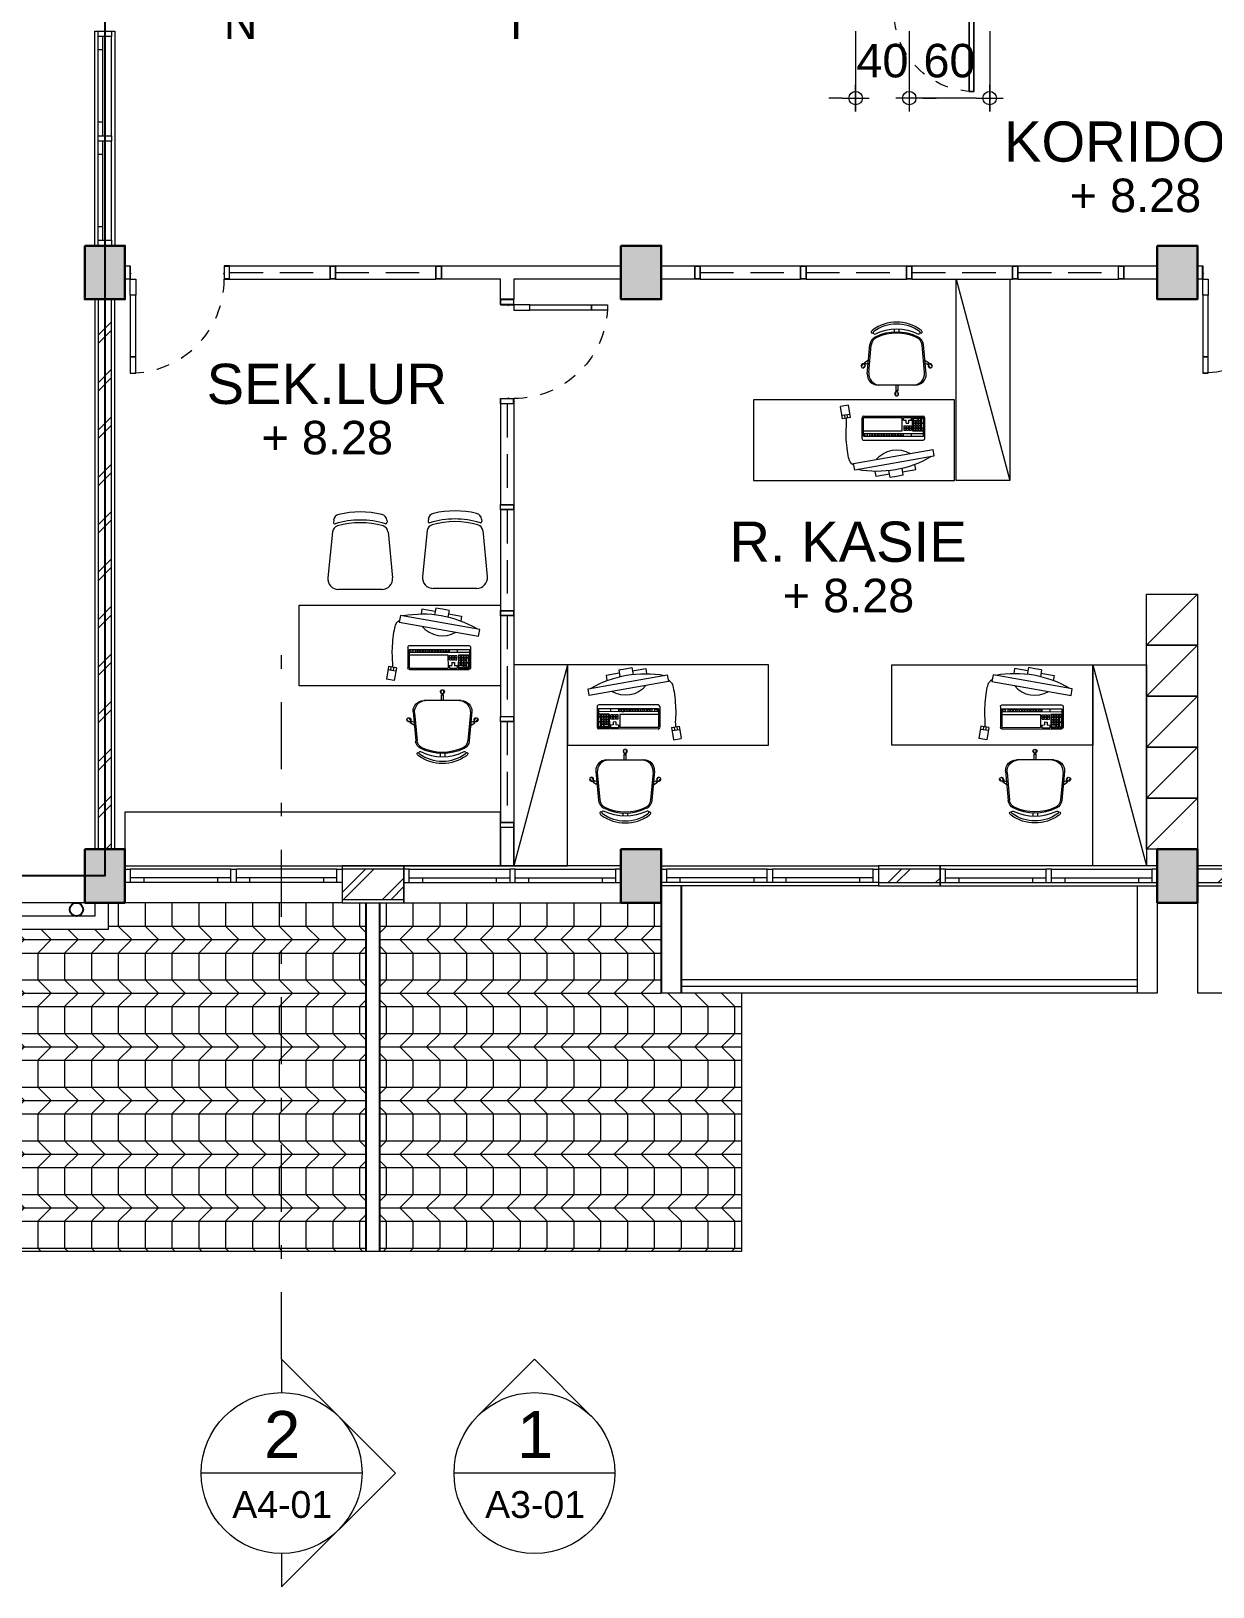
# Model space of a CAD drawing. Header units: millimetres. Extents: x -11 to 1625, y -267 to 180.
# Drawn here: x 1385.21 to 1394.03, y 124.6 to 136.21 of the extents above; entities that cross this region are included whole.
import ezdxf
from ezdxf.enums import TextEntityAlignment as Align

# ---------------------------------------------------------------- set-up
doc = ezdxf.new("R2010")
doc.units = ezdxf.units.MM
doc.linetypes.add('DASHDOT', pattern=[1, 0.5, -0.25, 0, -0.25])
doc.linetypes.add('HIDDEN', pattern=[0.375, 0.25, -0.125])
for name, color, linetype, lineweight in [('ars', 11, 'Continuous', 5), ('dinding', 5, 'Continuous', 15), ('FURNITURE', 163, 'Continuous', 5), ('KOLOM', 1, 'Continuous', 30), ('kus', 63, 'Continuous', 15), ('lan', 7, 'Continuous', 15), ('not', 7, 'Continuous', 20), ('PARTISI', 190, 'Continuous', 9), ('SANITAIR', 4, 'Continuous', 5), ('sol kol', 8, 'Continuous', 0), ('u', 6, 'Continuous', 20)]:
    doc.layers.add(name, color=color, linetype=linetype, lineweight=lineweight)
doc.styles.add('S', font='SIMPLEX', dxfattribs={"width": 1.1})
doc.styles.get("Standard").update_dxf_attribs({"font": 'ARIALUNI.TTF'})
doc.dimstyles.new('SK100', dxfattribs={"dimtxt": 0.25, "dimasz": 0.1, "dimexe": 0.1, "dimexo": 0, "dimgap": 0.15, "dimtad": 1, "dimdec": 0, "dimlfac": 100, "dimzin": 12, "dimdsep": 46, "dimtxsty": 'Standard', "dimblk": 'BULAT', "dimcen": 0.1, "dimclrd": 256, "dimclre": 256, "dimclrt": 256, "dimadec": 0, "dimazin": 3, "dimtfac": 1, "dimtdec": 0, "dimtofl": 0, "dimtmove": 0, "dimatfit": 3, "dimldrblk": 'BULAT', "dimfxl": 0, "dimtolj": 1, "dimtzin": 0, "dimlwd": -1, "dimlwe": -1, "dimarcsym": 0})

# ---------------------------------------------------------------- blocks, each defined once
blk = doc.blocks.new('BULAT')
for p, q in [((-1, 0), (1, 0)), ((0, -1), (0, 1))]:
    blk.add_line(p, q)
blk.add_circle((0, 0), 0.5)
blk = doc.blocks.new('*D1447')
at = {"layer": 'Defpoints', "color": 0, "ltscale": 0.15}
for p in [(1391.762, 136.207), (1392.362, 136.207), (1391.762, 135.707)]:
    blk.add_point(p, dxfattribs=at)
at = {"layer": 'u', "ltscale": 0.15}
for p, q in [((1391.762, 136.207), (1391.762, 135.607)), ((1392.362, 136.207), (1392.362, 135.607)), ((1392.262, 135.707), (1391.862, 135.707))]:
    blk.add_line(p, q, dxfattribs=at)
at = {"layer": 'u', "ltscale": 0.15, "xscale": 0.1, "yscale": 0.1, "zscale": 0.1, "rotation": 180}
blk.add_blockref('BULAT', (1391.762, 135.707), dxfattribs=at)
at = {"layer": 'u', "ltscale": 0.15, "xscale": 0.1, "yscale": 0.1, "zscale": 0.1}
blk.add_blockref('BULAT', (1392.362, 135.707), dxfattribs=at)
at = {"layer": 'u', "ltscale": 0.15, "insert": (1392.062, 135.985), "char_height": 0.25, "attachment_point": 5}
blk.add_mtext('\\A1;60', dxfattribs=at)
blk = doc.blocks.new('*D1448')
at = {"layer": 'Defpoints', "color": 0, "ltscale": 0.15}
for p in [(1391.362, 136.207), (1391.762, 136.207), (1391.362, 135.707)]:
    blk.add_point(p, dxfattribs=at)
at = {"layer": 'u', "ltscale": 0.15}
for p, q in [((1391.362, 136.207), (1391.362, 135.607)), ((1391.762, 136.207), (1391.762, 135.607)), ((1391.262, 135.707), (1391.162, 135.707)), ((1391.862, 135.707), (1391.962, 135.707))]:
    blk.add_line(p, q, dxfattribs=at)
at = {"layer": 'u', "ltscale": 0.15, "xscale": 0.1, "yscale": 0.1, "zscale": 0.1}
blk.add_blockref('BULAT', (1391.362, 135.707), dxfattribs=at)
at = {"layer": 'u', "ltscale": 0.15, "xscale": 0.1, "yscale": 0.1, "zscale": 0.1, "rotation": 180}
blk.add_blockref('BULAT', (1391.762, 135.707), dxfattribs=at)
at = {"layer": 'u', "ltscale": 0.15, "insert": (1391.562, 135.985), "char_height": 0.25, "attachment_point": 5}
blk.add_mtext('\\A1;40', dxfattribs=at)
blk = doc.blocks.new('Npkn')
for p, q in [((0, 0.849), (0.849, 0)), ((0, 0.849), (0, 0.6)), ((0.6, 0), (-0.6, 0)), ((0, -0.849), (0.849, 0)), ((0, -0.6), (0, -0.849))]:
    blk.add_line(p, q)
blk.add_circle((0, 0), 0.6)
at = {"color": 5, "style": 'S', "width": 0.75, "flags": 4}
blk.add_attdef('NO', text='', height=0.3, dxfattribs=at).set_placement((0.005, 0.113), align=Align.CENTER)
at = {"style": 'S', "width": 0.75, "flags": 4}
blk.add_attdef('NOLBR', text='', height=0.2, dxfattribs=at).set_placement((0.005, -0.334), align=Align.CENTER)
blk = doc.blocks.new('Ntm')
for p, q in [((-0.424, 0.424), (0, 0.849)), ((0.424, 0.424), (0, 0.849)), ((0.6, 0), (-0.6, 0))]:
    blk.add_line(p, q)
blk.add_circle((0, 0), 0.6)
at = {"color": 5, "style": 'S', "width": 0.75, "flags": 4}
blk.add_attdef('NO', text='', height=0.3, dxfattribs=at).set_placement((0.005, 0.113), align=Align.CENTER)
at = {"style": 'S', "width": 0.75, "flags": 4}
blk.add_attdef('NOLBR', text='', height=0.2, dxfattribs=at).set_placement((0.005, -0.334), align=Align.CENTER)
blk = doc.blocks.new('A$C6419672E')
for p, q in [((0.15, 0.172), (0.15, 0.134)), ((0.25, 0.172), (0.15, 0.172)), ((0.25, 0.198), (0.25, 0.146)), ((0.3, 0.198), (0.25, 0.198)), ((0.35, 0.198), (0.3, 0.198)), ((0.35, 0.198), (0.35, 0.146)), ((0.35, 0.172), (0.45, 0.172)), ((0.45, 0.172), (0.45, 0.134)), ((0, 0.098), (0, 0.048)), ((0.6, 0.098), (0, 0.098)), ((0, 0.048), (0.6, 0.048)), ((0.6, 0.048), (0.6, 0.098))]:
    blk.add_line(p, q)
for centre, radius, start, end in [((0.3, -0.661), 0.809, 69.7507, 110.2493), ((0.3, 0.198), 0.198, 229.357, 310.643)]:
    blk.add_arc(centre, radius, start, end)
blk = doc.blocks.new('komp')
for p, q in [((-0.329, 0.529), (-0.387, 0.517)), ((-0.369, 0.424), (-0.387, 0.517)), ((-0.31, 0.436), (-0.329, 0.529)), ((-0.212, 0.451), (0.231, 0.467)), ((-0.315, 0.46), (-0.374, 0.449)), ((-0.31, 0.436), (-0.369, 0.424)), ((-0.35, 0.428), (-0.354, 0.452)), ((-0.339, 0.411), (-0.34, 0.43)), ((-0.338, 0.394), (-0.339, 0.411)), ((-0.339, 0.353), (-0.338, 0.366)), ((-0.339, 0.34), (-0.339, 0.353)), ((-0.338, 0.379), (-0.338, 0.394)), ((-0.338, 0.366), (-0.338, 0.379)), ((-0.33, 0.432), (-0.335, 0.456)), ((-0.219, 0.284), (-0.224, 0.438)), ((-0.214, 0.441), (0.075, 0.451)), ((-0.209, 0.302), (-0.214, 0.441)), ((-0.211, 0.342), (0.078, 0.352)), ((0.078, 0.352), (0.075, 0.451)), ((0.085, 0.452), (0.144, 0.454)), ((0.085, 0.432), (0.085, 0.452)), ((0.085, 0.432), (0.105, 0.432)), ((0.089, 0.389), (0.104, 0.39)), ((0.089, 0.389), (0.09, 0.375)), ((0.09, 0.375), (0.105, 0.375)), ((0.09, 0.371), (0.105, 0.372)), ((0.09, 0.371), (0.09, 0.356)), ((0.09, 0.356), (0.105, 0.357)), ((0.104, 0.39), (0.105, 0.375)), ((0.106, 0.41), (0.105, 0.432)), ((0.105, 0.372), (0.105, 0.357)), ((0.106, 0.41), (0.126, 0.411)), ((0.109, 0.39), (0.124, 0.391)), ((0.109, 0.39), (0.11, 0.375)), ((0.11, 0.375), (0.124, 0.376)), ((0.11, 0.372), (0.11, 0.357)), ((0.11, 0.372), (0.125, 0.372)), ((0.11, 0.357), (0.125, 0.357)), ((0.124, 0.391), (0.124, 0.376)), ((0.125, 0.433), (0.145, 0.434)), ((0.126, 0.411), (0.125, 0.433)), ((0.125, 0.372), (0.125, 0.357)), ((0.129, 0.391), (0.144, 0.391)), ((0.129, 0.391), (0.129, 0.376)), ((0.129, 0.376), (0.144, 0.376)), ((0.13, 0.372), (0.145, 0.373)), ((0.13, 0.372), (0.13, 0.358)), ((0.13, 0.358), (0.145, 0.358)), ((0.145, 0.434), (0.144, 0.454)), ((0.144, 0.391), (0.144, 0.376)), ((0.145, 0.373), (0.145, 0.358)), ((0.152, 0.454), (0.234, 0.457)), ((0.156, 0.354), (0.152, 0.454)), ((0.156, 0.447), (0.191, 0.448)), ((0.156, 0.447), (0.157, 0.432)), ((0.156, 0.354), (0.237, 0.357)), ((0.157, 0.432), (0.191, 0.433)), ((0.157, 0.429), (0.157, 0.414)), ((0.157, 0.429), (0.172, 0.429)), ((0.157, 0.414), (0.172, 0.414)), ((0.157, 0.41), (0.172, 0.411)), ((0.157, 0.41), (0.158, 0.395)), ((0.158, 0.395), (0.173, 0.396)), ((0.158, 0.392), (0.173, 0.392)), ((0.158, 0.392), (0.159, 0.377)), ((0.159, 0.377), (0.173, 0.377)), ((0.159, 0.373), (0.174, 0.374)), ((0.159, 0.373), (0.159, 0.359)), ((0.159, 0.359), (0.174, 0.359)), ((0.172, 0.429), (0.172, 0.414)), ((0.172, 0.411), (0.173, 0.396)), ((0.173, 0.392), (0.173, 0.377)), ((0.174, 0.374), (0.174, 0.359)), ((0.177, 0.429), (0.192, 0.43)), ((0.177, 0.429), (0.177, 0.414)), ((0.177, 0.414), (0.192, 0.415)), ((0.177, 0.411), (0.192, 0.411)), ((0.177, 0.411), (0.178, 0.396)), ((0.178, 0.396), (0.193, 0.397)), ((0.178, 0.393), (0.178, 0.378)), ((0.178, 0.393), (0.193, 0.393)), ((0.178, 0.378), (0.193, 0.378)), ((0.179, 0.374), (0.193, 0.375)), ((0.179, 0.374), (0.179, 0.359)), ((0.179, 0.359), (0.194, 0.36)), ((0.191, 0.448), (0.191, 0.433)), ((0.192, 0.43), (0.192, 0.415)), ((0.192, 0.411), (0.193, 0.397)), ((0.193, 0.393), (0.193, 0.378)), ((0.193, 0.375), (0.194, 0.36)), ((0.196, 0.448), (0.211, 0.449)), ((0.196, 0.448), (0.196, 0.433)), ((0.196, 0.433), (0.211, 0.434)), ((0.197, 0.43), (0.211, 0.431)), ((0.197, 0.43), (0.197, 0.415)), ((0.197, 0.415), (0.212, 0.416)), ((0.197, 0.412), (0.212, 0.412)), ((0.197, 0.412), (0.198, 0.397)), ((0.198, 0.397), (0.213, 0.397)), ((0.198, 0.393), (0.213, 0.394)), ((0.198, 0.393), (0.198, 0.378)), ((0.198, 0.378), (0.213, 0.379)), ((0.198, 0.375), (0.213, 0.375)), ((0.198, 0.375), (0.199, 0.36)), ((0.199, 0.36), (0.214, 0.36)), ((0.211, 0.449), (0.211, 0.434)), ((0.211, 0.431), (0.212, 0.416)), ((0.212, 0.412), (0.213, 0.397)), ((0.213, 0.394), (0.213, 0.379)), ((0.213, 0.375), (0.214, 0.36)), ((0.216, 0.449), (0.231, 0.45)), ((0.216, 0.449), (0.217, 0.416)), ((0.217, 0.416), (0.232, 0.416)), ((0.217, 0.412), (0.232, 0.413)), ((0.217, 0.412), (0.218, 0.379)), ((0.218, 0.379), (0.233, 0.38)), ((0.218, 0.376), (0.233, 0.376)), ((0.218, 0.376), (0.219, 0.361)), ((0.219, 0.361), (0.234, 0.361)), ((0.231, 0.45), (0.232, 0.416)), ((0.232, 0.413), (0.233, 0.38)), ((0.233, 0.376), (0.234, 0.361)), ((0.239, 0.317), (0.234, 0.457)), ((0.249, 0.3), (0.244, 0.455)), ((-0.339, 0.325), (-0.339, 0.34)), ((-0.339, 0.31), (-0.339, 0.325)), ((-0.337, 0.291), (-0.339, 0.31)), ((-0.336, 0.272), (-0.337, 0.291)), ((-0.333, 0.251), (-0.336, 0.272)), ((-0.331, 0.23), (-0.333, 0.251)), ((-0.21, 0.322), (0.238, 0.337)), ((-0.209, 0.302), (0.239, 0.317)), ((-0.206, 0.272), (0.237, 0.287)), ((-0.203, 0.32), (-0.181, 0.321)), ((-0.203, 0.32), (-0.202, 0.305)), ((-0.202, 0.305), (-0.181, 0.306)), ((-0.181, 0.321), (-0.181, 0.306)), ((-0.163, 0.321), (-0.148, 0.322)), ((-0.163, 0.321), (-0.163, 0.306)), ((-0.163, 0.306), (-0.148, 0.307)), ((-0.148, 0.322), (-0.148, 0.307)), ((-0.143, 0.322), (-0.128, 0.323)), ((-0.143, 0.322), (-0.143, 0.307)), ((-0.143, 0.307), (-0.128, 0.308)), ((-0.128, 0.323), (-0.128, 0.308)), ((-0.123, 0.323), (-0.108, 0.323)), ((-0.123, 0.323), (-0.123, 0.308)), ((-0.123, 0.308), (-0.108, 0.308)), ((-0.108, 0.323), (-0.108, 0.308)), ((-0.103, 0.323), (-0.088, 0.324)), ((-0.103, 0.323), (-0.103, 0.309)), ((-0.103, 0.309), (-0.088, 0.309)), ((-0.088, 0.324), (-0.088, 0.309)), ((-0.076, 0.324), (-0.061, 0.325)), ((-0.076, 0.324), (-0.075, 0.309)), ((-0.075, 0.309), (-0.06, 0.31)), ((-0.061, 0.325), (-0.06, 0.31)), ((-0.056, 0.325), (-0.041, 0.326)), ((-0.056, 0.325), (-0.056, 0.31)), ((-0.056, 0.31), (-0.041, 0.311)), ((-0.041, 0.326), (-0.041, 0.311)), ((-0.036, 0.326), (-0.021, 0.326)), ((-0.036, 0.326), (-0.036, 0.311)), ((-0.036, 0.311), (-0.021, 0.311)), ((-0.021, 0.326), (-0.021, 0.311)), ((-0.016, 0.327), (-0.001, 0.327)), ((-0.016, 0.327), (-0.016, 0.312)), ((-0.016, 0.312), (-0.001, 0.312)), ((-0.001, 0.327), (-0.001, 0.312)), ((0.009, 0.327), (0.024, 0.328)), ((0.009, 0.327), (0.01, 0.312)), ((0.01, 0.312), (0.025, 0.313)), ((0.024, 0.328), (0.025, 0.313)), ((0.029, 0.328), (0.044, 0.329)), ((0.029, 0.328), (0.03, 0.313)), ((0.03, 0.313), (0.045, 0.314)), ((0.044, 0.329), (0.045, 0.314)), ((0.048, 0.329), (0.049, 0.314)), ((0.063, 0.329), (0.048, 0.329)), ((0.064, 0.314), (0.049, 0.314)), ((0.063, 0.329), (0.064, 0.314)), ((0.083, 0.33), (0.068, 0.329)), ((0.068, 0.329), (0.069, 0.315)), ((0.084, 0.315), (0.069, 0.315)), ((0.083, 0.33), (0.084, 0.315)), ((0.089, 0.312), (0.089, 0.332)), ((0.149, 0.314), (0.148, 0.334)), ((-0.328, 0.209), (-0.331, 0.23)), ((-0.324, 0.188), (-0.328, 0.209)), ((-0.321, 0.17), (-0.324, 0.188)), ((-0.317, 0.153), (-0.321, 0.17)), ((-0.314, 0.139), (-0.317, 0.153)), ((-0.31, 0.127), (-0.314, 0.139)), ((-0.307, 0.117), (-0.31, 0.127)), ((-0.303, 0.109), (-0.307, 0.117)), ((-0.299, 0.103), (-0.303, 0.109)), ((-0.294, 0.098), (-0.299, 0.103)), ((-0.29, 0.093), (-0.294, 0.098)), ((-0.285, 0.089), (-0.29, 0.093)), ((-0.279, 0.085), (-0.285, 0.089)), ((-0.273, 0.081), (-0.279, 0.085))]:
    blk.add_line(p, q)
for centre, start, end in [((0.231, 0.454), 1.9902, 91.9902), ((-0.212, 0.439), 91.9902, 181.9902), ((-0.206, 0.284), 181.9902, 271.9902), ((0.237, 0.3), 271.9902, 1.9902)]:
    blk.add_arc(centre, 0.0124, start, end)
at = {"xscale": -1, "rotation": 191.9537211991965}
blk.add_blockref('A$C6419672E', (-0.286, 0.142), dxfattribs=at)
blk = doc.blocks.new('CUB.SET1')
at = {"linetype": 'ByBlock'}
for p, q in [((1.051, 1.146), (1.051, 1.169)), ((1.086, 1.146), (1.086, 1.169)), ((0.849, 0.833), (0.869, 1.052)), ((0.86, 0.843), (0.879, 1.048)), ((1.277, 0.843), (1.258, 1.048)), ((1.288, 0.833), (1.268, 1.052)), ((0.855, 0.934), (0.827, 0.916)), ((1.282, 0.934), (1.31, 0.916)), ((0.818, 0.909), (0.803, 0.891)), ((0.833, 0.897), (0.818, 0.879)), ((0.828, 0.915), (0.827, 0.916)), ((0.838, 0.906), (0.837, 0.907)), ((0.854, 0.912), (0.838, 0.906)), ((1.283, 0.912), (1.298, 0.906)), ((1.298, 0.906), (1.3, 0.907)), ((1.304, 0.897), (1.319, 0.879)), ((1.308, 0.915), (1.31, 0.916)), ((1.318, 0.909), (1.333, 0.891)), ((1.208, 0.75), (0.929, 0.75)), ((1.059, 0.696), (1.059, 0.673)), ((1.061, 0.75), (1.061, 0.707)), ((1.063, 0.707), (1.061, 0.707)), ((1.076, 0.707), (1.074, 0.707)), ((1.076, 0.75), (1.076, 0.707)), ((1.078, 0.696), (1.078, 0.673))]:
    blk.add_line(p, q, dxfattribs=at)
blk.add_lwpolyline([(0.905, 1.131, -0.237888), (1.231, 1.131, 0.605717), (1.242, 1.145, 0.122717), (1.238, 1.15, 0.323529), (0.898, 1.15, 0.122717), (0.894, 1.145, 0.605717)], format="xyb", close=True, dxfattribs=at)
blk.add_lwpolyline([(0, 0.04), (1.5, 0.04), (1.5, 0.64), (0, 0.64), (0, 0.04)])
for centre in [(0.83, 0.908), (1.307, 0.908), (1.068, 0.703)]:
    blk.add_circle(centre, 0.005, dxfattribs=at)
for centre, radius, start, end in [((0.906, 1.14), 0.0275, 126.5429, 154.8545), ((1.068, 0.915), 0.305, 54.1238, 125.8762), ((1.231, 1.14), 0.0275, 25.1455, 53.4571), ((0.938, 1.046), 0.07, 116.3953, 174.8788), ((0.886, 1.146), 0.00782, 134.6745, 330.1891), ((0.948, 1.042), 0.07, 114.2639, 174.7001), ((1.068, 0.784), 0.362, 63.6047, 116.3953), ((1.068, 0.775), 0.362, 65.7361, 114.2639), ((1.188, 1.042), 0.07, 5.2999, 65.7361), ((1.198, 1.046), 0.07, 5.1212, 63.6047), ((1.231, 1.14), 0.0125, 25.1455, 53.1301), ((1.25, 1.146), 0.00782, 209.8109, 45.3255), ((0.818, 0.894), 0.015, 61.6334, 37.4537), ((0.83, 0.907), 0.0075, 1.8103, 98.1897), ((0.929, 0.83), 0.08, 177.4308, 270), ((0.948, 0.838), 0.0887, 176.7478, 264.4075), ((1.188, 0.838), 0.0887, 275.5925, 3.2522), ((1.208, 0.83), 0.08, 270, 2.5692), ((1.307, 0.907), 0.0075, 81.8103, 178.1897), ((1.319, 0.894), 0.015, 142.5463, 118.3666), ((1.068, 0.685), 0.015, 101.6334, 77.4537), ((1.068, 0.702), 0.0075, 41.8103, 138.1897)]:
    blk.add_arc(centre, radius, start, end, dxfattribs=at)
at = {"rotation": 358.0085811299913}
blk.add_blockref('komp', (1.019, 0.061), dxfattribs=at)
blk = doc.blocks.new('KR 02')
for p, q in [((-0.431, 0.207), (-0.088, 0.241)), ((-0.516, 0.198), (-0.501, 0.2)), ((0, 0.162), (0, -0.162)), ((-0.516, -0.198), (-0.501, -0.2)), ((-0.431, -0.207), (-0.088, -0.241))]:
    blk.add_line(p, q)
for centre, radius, start, end in [((-0.08, 0.162), 0.08, 0, 95.7106), ((0.127, 0), 0.705, 166.8763, 193.1237), ((-0.511, 0.149), 0.05, 95.7106, 166.8763), ((0.127, 0), 0.645, 163.134, 196.866), ((-0.5, 0.19), 0.01, 343.134, 95.7106), ((0.127, 0), 0.625, 164.1329, 195.8671), ((-0.426, 0.157), 0.05, 95.7106, 164.1329), ((-0.511, -0.149), 0.05, 193.1237, 264.2894), ((-0.5, -0.19), 0.01, 264.2894, 16.866), ((-0.426, -0.157), 0.05, 195.8671, 264.2894), ((-0.08, -0.162), 0.08, 264.2894, 0)]:
    blk.add_arc(centre, radius, start, end)
blk = doc.blocks.new('K1')
at = {"layer": 'KOLOM'}
blk.add_lwpolyline([(0.2, 0.15), (-0.2, 0.15), (-0.2, -0.15), (0.2, -0.15), (0.2, 0.15)], dxfattribs=at)
blk = doc.blocks.new('P 70')
at = {"linetype": 'HIDDEN', "ltscale": 0.3}
blk.add_lwpolyline([(-0.74, 0.1, -0.414214), (-0.04, 0.8, -1.303225)], format="xyb", dxfattribs=at)
for points in [[(-0.04, 0.8), (-0.08, 0.8), (-0.08, 0.68), (-0.04, 0.68)], [(-0.04, 0.68), (-0.08, 0.68), (-0.08, 0.22), (-0.04, 0.22)], [(-0.04, 0.1), (-0.08, 0.1), (-0.08, 0.22), (-0.04, 0.22)], [(-0.735, 0.06), (-0.74, 0.06), (-0.74, 0.061), (-0.74, 0.1), (-0.78, 0.1), (-0.78, 0), (-0.74, 0), (-0.74, 0.056), (-0.735, 0.058)], [(-0.742, 0.002), (-0.778, 0.002), (-0.778, 0.098), (-0.742, 0.098)], [(-0.045, 0.06), (-0.04, 0.06), (-0.04, 0.061), (-0.04, 0.1), (0, 0.1), (0, 0), (-0.04, 0), (-0.04, 0.056), (-0.045, 0.058)], [(-0.038, 0.002), (-0.002, 0.002), (-0.002, 0.098), (-0.038, 0.098)]]:
    blk.add_lwpolyline(points, close=True)
blk = doc.blocks.new('NOTASI RUANG')
at = {"layer": 'not'}
for height, p in [(0.2598, (-0.0112, 0.2998)), (0.1752, (-0.0087, -0.0173))]:
    blk.add_attdef('RUANG', text='', height=height, dxfattribs=at).set_placement(p, align=Align.MIDDLE_CENTER)
blk = doc.blocks.new('P 60')
at = {"linetype": 'HIDDEN', "ltscale": 0.3}
blk.add_lwpolyline([(-0.64, 0.1, -0.414214), (-0.04, 0.7, -1.303225)], format="xyb", dxfattribs=at)
for points in [[(-0.04, 0.7), (-0.04, 0.1), (-0.08, 0.1), (-0.08, 0.7)], [(-0.042, 0.698), (-0.042, 0.102), (-0.078, 0.102), (-0.078, 0.698)], [(-0.635, 0.06), (-0.64, 0.06), (-0.64, 0.061), (-0.64, 0.1), (-0.68, 0.1), (-0.68, 0), (-0.64, 0), (-0.64, 0.056), (-0.635, 0.058)], [(-0.642, 0.002), (-0.678, 0.002), (-0.678, 0.098), (-0.642, 0.098)], [(-0.045, 0.06), (-0.04, 0.06), (-0.04, 0.061), (-0.04, 0.1), (0, 0.1), (0, 0), (-0.04, 0), (-0.04, 0.056), (-0.045, 0.058)], [(-0.038, 0.002), (-0.002, 0.002), (-0.002, 0.098), (-0.038, 0.098)]]:
    blk.add_lwpolyline(points, close=True)

msp = doc.modelspace()

# ---------------------------------------------------------------- hatches: boundary and pattern name
at = {"layer": 'ars'}
h = msp.add_hatch(dxfattribs=at)
h.set_pattern_fill('TEMBOK', color=256, scale=0.25)
h.set_pattern_definition([(45, (1387.26178, 129.83182), (-0.176777, 0.176777), []), (45, (1387.32428, 129.83182), (-0.176777, 0.176777), [])])
h.paths.add_polyline_path([(1385.8117801, 130.1068196), (1385.8117801, 134.2068196), (1385.7117801, 134.2068196), (1385.7117801, 130.1068196)])
h = msp.add_hatch(dxfattribs=at)
h.set_pattern_fill('TEMBOK', color=256, scale=0.25)
h.set_pattern_definition([(45, (1383.25178, 128.33182), (-0.176777, 0.176777), []), (45, (1383.31428, 128.33182), (-0.176777, 0.176777), [])])
h.paths.add_polyline_path([(1387.9917801, 129.9568196), (1387.5317801, 129.9568196), (1387.5317801, 129.7318196), (1387.9917801, 129.7318196)])
h = msp.add_hatch(dxfattribs=at)
h.set_pattern_fill('TEMBOK', color=256, scale=0.25)
h.set_pattern_definition([(45, (1387.25178, 128.33182), (-0.176777, 0.176777), []), (45, (1387.31428, 128.33182), (-0.176777, 0.176777), [])])
h.paths.add_polyline_path([(1391.9917801, 129.9568196), (1391.5317801, 129.9568196), (1391.5317801, 129.8568196), (1391.9917801, 129.8568196)])
h = msp.add_hatch(dxfattribs=at)
h.set_pattern_fill('TEMBOK', color=256, scale=0.25)
h.set_pattern_definition([(45, (1389.71178, 128.33182), (-0.176777, 0.176777), []), (45, (1389.77428, 128.33182), (-0.176777, 0.176777), [])])
h.paths.add_polyline_path([(1394.4517801, 129.9568196), (1393.9117801, 129.9568196), (1393.9117801, 129.8568196), (1394.4517801, 129.8568196)])
h = msp.add_hatch(dxfattribs=at)
h.set_pattern_fill('PLENTONG', color=256, scale=0.1, angle=270)
h.set_pattern_definition([(0, (1387.2618, 129.9318), (1e-16, 0.4), []), (0, (1387.2618, 129.8318), (1e-16, 0.4), []), (0, (1387.2618, 129.7318), (1e-16, 0.4), []), (315, (1387.26178, 129.93182), (0.2, -5e-17), [0.141421, -0.424264]), (45, (1387.26178, 129.73182), (-0.2, 5e-17), [0.141421, -0.424264]), (270, (1387.26178, 129.73182), (0.2, -4e-17), [0.2, -0.2])])
h.paths.add_polyline_path([(1387.7117801, 129.7068196), (1385.7867801, 129.7068196), (1385.7867801, 129.5068196), (1385.0117801, 129.5068196), (1385.0117801, 127.1068196), (1387.7117801, 127.1068196)])
h = msp.add_hatch(dxfattribs=at)
h.set_pattern_fill('PLENTONG', color=256, scale=0.1, angle=90)
h.set_pattern_definition([(180, (1387.2618, 129.7318), (-5e-17, -0.4), []), (180, (1387.2618, 129.8318), (-5e-17, -0.4), []), (180, (1387.2618, 129.9318), (-5e-17, -0.4), []), (135, (1387.26178, 129.73182), (-0.2, 2e-17), [0.141421, -0.424264]), (225, (1387.26178, 129.93182), (0.2, -2e-17), [0.141421, -0.424264]), (90, (1387.26178, 129.93182), (-0.2, 1e-17), [0.2, -0.2])])
h.paths.add_polyline_path([(1389.9117801, 129.7068196), (1387.8117801, 129.7068196), (1387.8117801, 127.1068196), (1390.5117801, 127.1068196), (1390.5117801, 129.0318196), (1389.9117801, 129.0318196)])
at = {"layer": 'sol kol'}
for points in [[(1385.6117801, 134.6068196), (1385.6117801, 134.2068196), (1385.9117801, 134.2068196), (1385.9117801, 134.6068196)], [(1389.6117801, 134.6068196), (1389.6117801, 134.2068196), (1389.9117801, 134.2068196), (1389.9117801, 134.6068196)], [(1393.6117801, 134.6068196), (1393.6117801, 134.2068196), (1393.9117801, 134.2068196), (1393.9117801, 134.6068196)], [(1385.6117801, 130.1068196), (1385.6117801, 129.7068196), (1385.9117801, 129.7068196), (1385.9117801, 130.1068196)], [(1389.6117801, 130.1068196), (1389.6117801, 129.7068196), (1389.9117801, 129.7068196), (1389.9117801, 130.1068196)], [(1393.6117801, 130.1068196), (1393.6117801, 129.7068196), (1393.9117801, 129.7068196), (1393.9117801, 130.1068196)]]:
    msp.add_hatch(color=256, dxfattribs=at).paths.add_polyline_path(points)

# ---------------------------------------------------------------- linework, layer by layer
for p, q in [((1390.0617801, 129.8318196), (1390.0617801, 129.0318196)), ((1387.7117801, 127.1068196), (1387.7117801, 129.7068196)), ((1387.8117801, 127.1068196), (1387.8117801, 129.7068196)), ((1389.9117801, 129.7068196), (1389.9117801, 129.0318196))]:
    msp.add_line(p, q)
msp.add_lwpolyline([(1376.7617801, 140.9068196), (1385.7617801, 140.9068196), (1385.7617801, 129.9068196), (1376.7617801, 129.9068196)], close=True)
msp.add_circle((1385.5501203, 129.6568196), 0.05)
at = {"layer": 'ars'}
for points in [[(1385.8117801, 130.1068196), (1385.8117801, 134.2068196), (1385.7117801, 134.2068196), (1385.7117801, 130.1068196)], [(1387.9917801, 129.9568196), (1387.5317801, 129.9568196), (1387.5317801, 129.7318196), (1387.9917801, 129.7318196)], [(1391.9917801, 129.9568196), (1391.5317801, 129.9568196), (1391.5317801, 129.8568196), (1391.9917801, 129.8568196)], [(1394.4517801, 129.9568196), (1393.9117801, 129.9568196), (1393.9117801, 129.8568196), (1394.4517801, 129.8568196)]]:
    msp.add_lwpolyline(points, close=True, dxfattribs=at)
for points in [[(1393.4617801, 129.1318196), (1390.0617801, 129.1318196)], [(1393.4617801, 129.0818196), (1390.0617801, 129.0818196)]]:
    msp.add_lwpolyline(points, dxfattribs=at)
at = {"layer": 'dinding'}
for p, q in [((1385.6867801, 129.6068196), (1376.4617801, 129.6068196)), ((1385.6867801, 129.7068196), (1385.6867801, 129.6068196)), ((1385.7867801, 129.7068196), (1385.7867801, 129.5068196)), ((1385.7867801, 129.5068196), (1376.3617801, 129.5068196))]:
    msp.add_line(p, q, dxfattribs=at)
for points in [[(1385.8367801, 130.1068196), (1385.8367801, 134.2068196), (1385.6867801, 134.2068196), (1385.6867801, 130.1068196)], [(1387.9917801, 129.9818196), (1387.5317801, 129.9818196), (1387.5317801, 129.7068196), (1387.9917801, 129.7068196)], [(1391.9917801, 129.9818196), (1391.5317801, 129.9818196), (1391.5317801, 129.8318196), (1391.9917801, 129.8318196)], [(1394.4517801, 129.9818196), (1393.9117801, 129.9818196), (1393.9117801, 129.8318196), (1394.4517801, 129.8318196)]]:
    msp.add_lwpolyline(points, close=True, dxfattribs=at)
at = {"layer": 'FURNITURE'}
for points in [[(1392.1117801, 134.3568196), (1392.5117801, 134.3568196), (1392.5117801, 132.8568196), (1392.1117801, 132.8568196), (1392.1117801, 134.3568196), (1392.5117801, 132.8568196)], [(1393.9117801, 131.6268196), (1393.5317801, 131.6268196), (1393.5317801, 132.0068196), (1393.9117801, 132.0068196), (1393.9117801, 131.6268196), (1393.5317801, 131.6268196), (1393.9117801, 132.0068196)], [(1393.9117801, 131.2468196), (1393.5317801, 131.2468196), (1393.5317801, 131.6268196), (1393.9117801, 131.6268196), (1393.9117801, 131.2468196), (1393.5317801, 131.2468196), (1393.9117801, 131.6268196)], [(1389.2117801, 131.4818196), (1388.8117801, 131.4818196), (1388.8117801, 129.9818196), (1389.2117801, 129.9818196), (1389.2117801, 131.4818196), (1388.8117801, 129.9818196)], [(1393.1317801, 131.4818196), (1393.5317801, 131.4818196), (1393.5317801, 129.9818196), (1393.1317801, 129.9818196), (1393.1317801, 131.4818196), (1393.5317801, 129.9818196)], [(1393.9117801, 130.8668196), (1393.5317801, 130.8668196), (1393.5317801, 131.2468196), (1393.9117801, 131.2468196), (1393.9117801, 130.8668196), (1393.5317801, 130.8668196), (1393.9117801, 131.2468196)], [(1393.9117801, 130.4868196), (1393.5317801, 130.4868196), (1393.5317801, 130.8668196), (1393.9117801, 130.8668196), (1393.9117801, 130.4868196), (1393.5317801, 130.4868196), (1393.9117801, 130.8668196)], [(1393.9117801, 130.1068196), (1393.5317801, 130.1068196), (1393.5317801, 130.4868196), (1393.9117801, 130.4868196), (1393.9117801, 130.1068196), (1393.5317801, 130.1068196), (1393.9117801, 130.4868196)]]:
    msp.add_lwpolyline(points, dxfattribs=at)
msp.add_lwpolyline([(1388.7117801, 129.9818196), (1388.7117801, 130.3818196), (1385.9117801, 130.3818196), (1385.9117801, 129.9818196)], close=True, dxfattribs=at)
at = {"layer": 'kus'}
for p, q in [((1385.7117801, 135.4268196), (1385.7117801, 136.1668196)), ((1385.7467801, 135.4268196), (1385.7467801, 136.1668196)), ((1385.8117801, 135.4268196), (1385.8117801, 136.1668196)), ((1385.7467801, 136.0668196), (1385.7117801, 136.0668196)), ((1385.7467801, 135.5268196), (1385.7117801, 135.5268196)), ((1385.7117801, 134.6468196), (1385.7117801, 135.3868196)), ((1385.7467801, 135.2868196), (1385.7117801, 135.2868196)), ((1385.7467801, 134.6468196), (1385.7467801, 135.3868196)), ((1385.8117801, 134.6468196), (1385.8117801, 135.3868196)), ((1385.7467801, 134.7468196), (1385.7117801, 134.7468196)), ((1386.6917801, 134.4568196), (1387.4417801, 134.4568196)), ((1386.6917801, 134.3568196), (1387.4417801, 134.3568196)), ((1387.4817801, 134.4568196), (1388.2317801, 134.4568196)), ((1387.4817801, 134.3568196), (1388.2317801, 134.3568196)), ((1390.2017801, 134.4568196), (1390.9517801, 134.4568196)), ((1390.2017801, 134.3568196), (1390.9517801, 134.3568196)), ((1390.9917801, 134.4568196), (1391.7417801, 134.4568196)), ((1390.9917801, 134.3568196), (1391.7417801, 134.3568196)), ((1391.7817801, 134.4568196), (1392.5317801, 134.4568196)), ((1391.7817801, 134.3568196), (1392.5317801, 134.3568196)), ((1392.5717801, 134.4568196), (1393.3217801, 134.4568196)), ((1392.5717801, 134.3568196), (1393.3217801, 134.3568196)), ((1388.7117801, 133.4268196), (1388.7117801, 132.6768196)), ((1388.8117801, 133.4268196), (1388.8117801, 132.6768196)), ((1388.7117801, 132.6368196), (1388.7117801, 131.8868196)), ((1388.8117801, 132.6368196), (1388.8117801, 131.8868196)), ((1388.7117801, 131.8468196), (1388.7117801, 131.0968196)), ((1388.8117801, 131.8468196), (1388.8117801, 131.0968196)), ((1388.7117801, 131.0568196), (1388.7117801, 130.3068196)), ((1388.8117801, 131.0568196), (1388.8117801, 130.3068196)), ((1386.7017801, 129.9568196), (1385.9517801, 129.9568196)), ((1387.4917801, 129.9568196), (1386.7417801, 129.9568196)), ((1388.0317801, 129.9568196), (1388.7817801, 129.9568196)), ((1388.8217801, 129.9568196), (1389.5717801, 129.9568196)), ((1390.7017801, 129.9568196), (1389.9517801, 129.9568196)), ((1391.4917801, 129.9568196), (1390.7417801, 129.9568196)), ((1392.0317801, 129.9568196), (1392.7817801, 129.9568196)), ((1392.8217801, 129.9568196), (1393.5717801, 129.9568196)), ((1386.7017801, 129.8918196), (1385.9517801, 129.8918196)), ((1386.7017801, 129.8568196), (1385.9517801, 129.8568196)), ((1386.0517801, 129.8918196), (1386.0517801, 129.8568196)), ((1386.6017801, 129.8918196), (1386.6017801, 129.8568196)), ((1387.4917801, 129.8918196), (1386.7417801, 129.8918196)), ((1387.4917801, 129.8568196), (1386.7417801, 129.8568196)), ((1386.8417801, 129.8918196), (1386.8417801, 129.8568196)), ((1387.3917801, 129.8918196), (1387.3917801, 129.8568196)), ((1388.0317801, 129.8918196), (1388.7817801, 129.8918196)), ((1388.0317801, 129.8568196), (1388.7817801, 129.8568196)), ((1388.1317801, 129.8918196), (1388.1317801, 129.8568196)), ((1388.6817801, 129.8918196), (1388.6817801, 129.8568196)), ((1388.8217801, 129.8918196), (1389.5717801, 129.8918196)), ((1388.8217801, 129.8568196), (1389.5717801, 129.8568196)), ((1388.9217801, 129.8918196), (1388.9217801, 129.8568196)), ((1389.4717801, 129.8918196), (1389.4717801, 129.8568196)), ((1390.7017801, 129.8918196), (1389.9517801, 129.8918196)), ((1390.7017801, 129.8568196), (1389.9517801, 129.8568196)), ((1390.0517801, 129.8918196), (1390.0517801, 129.8568196)), ((1390.6017801, 129.8918196), (1390.6017801, 129.8568196)), ((1391.4917801, 129.8918196), (1390.7417801, 129.8918196)), ((1391.4917801, 129.8568196), (1390.7417801, 129.8568196)), ((1390.8417801, 129.8918196), (1390.8417801, 129.8568196)), ((1391.3917801, 129.8918196), (1391.3917801, 129.8568196)), ((1392.0317801, 129.8918196), (1392.7817801, 129.8918196)), ((1392.0317801, 129.8568196), (1392.7817801, 129.8568196)), ((1392.1317801, 129.8918196), (1392.1317801, 129.8568196)), ((1392.6817801, 129.8918196), (1392.6817801, 129.8568196)), ((1392.8217801, 129.8918196), (1393.5717801, 129.8918196)), ((1392.8217801, 129.8568196), (1393.5717801, 129.8568196)), ((1392.9217801, 129.8918196), (1392.9217801, 129.8568196)), ((1393.4717801, 129.8918196), (1393.4717801, 129.8568196))]:
    msp.add_line(p, q, dxfattribs=at)
at = {"layer": 'kus', "linetype": 'HIDDEN'}
for p, q in [((1386.6917801, 134.4068196), (1387.4417801, 134.4068196)), ((1387.4817801, 134.4068196), (1388.2317801, 134.4068196)), ((1390.2017801, 134.4068196), (1390.9517801, 134.4068196)), ((1390.9917801, 134.4068196), (1391.7417801, 134.4068196)), ((1391.7817801, 134.4068196), (1392.5317801, 134.4068196)), ((1392.5717801, 134.4068196), (1393.3217801, 134.4068196)), ((1388.7617801, 133.4268196), (1388.7617801, 132.6768196)), ((1388.7617801, 132.6368196), (1388.7617801, 131.8868196)), ((1388.7617801, 131.8468196), (1388.7617801, 131.0968196)), ((1388.7617801, 131.0568196), (1388.7617801, 130.3068196))]:
    msp.add_line(p, q, dxfattribs=at)
at = {"layer": 'kus'}
for points in [[(1385.7117801, 136.1668196), (1385.7117801, 136.2068196), (1385.8117801, 136.2068196), (1385.8117801, 136.1668196)], [(1385.7117801, 135.3868196), (1385.7117801, 135.4268196), (1385.8117801, 135.4268196), (1385.8117801, 135.3868196)], [(1385.7117801, 134.6068196), (1385.7117801, 134.6468196), (1385.8117801, 134.6468196), (1385.8117801, 134.6068196)], [(1387.4817801, 134.3568196), (1387.4417801, 134.3568196), (1387.4417801, 134.4568196), (1387.4817801, 134.4568196)], [(1387.4797801, 134.3588196), (1387.4437801, 134.3588196), (1387.4437801, 134.4548196), (1387.4797801, 134.4548196)], [(1388.2717801, 134.3568196), (1388.2317801, 134.3568196), (1388.2317801, 134.4568196), (1388.2717801, 134.4568196)], [(1388.2697801, 134.3588196), (1388.2337801, 134.3588196), (1388.2337801, 134.4548196), (1388.2697801, 134.4548196)], [(1390.2017801, 134.3568196), (1390.1617801, 134.3568196), (1390.1617801, 134.4568196), (1390.2017801, 134.4568196)], [(1390.1997801, 134.3588196), (1390.1637801, 134.3588196), (1390.1637801, 134.4548196), (1390.1997801, 134.4548196)], [(1390.9917801, 134.3568196), (1390.9517801, 134.3568196), (1390.9517801, 134.4568196), (1390.9917801, 134.4568196)], [(1390.9897801, 134.3588196), (1390.9537801, 134.3588196), (1390.9537801, 134.4548196), (1390.9897801, 134.4548196)], [(1391.7817801, 134.3568196), (1391.7417801, 134.3568196), (1391.7417801, 134.4568196), (1391.7817801, 134.4568196)], [(1391.7797801, 134.3588196), (1391.7437801, 134.3588196), (1391.7437801, 134.4548196), (1391.7797801, 134.4548196)], [(1392.5717801, 134.3568196), (1392.5317801, 134.3568196), (1392.5317801, 134.4568196), (1392.5717801, 134.4568196)], [(1392.5697801, 134.3588196), (1392.5337801, 134.3588196), (1392.5337801, 134.4548196), (1392.5697801, 134.4548196)], [(1393.3617801, 134.3568196), (1393.3217801, 134.3568196), (1393.3217801, 134.4568196), (1393.3617801, 134.4568196)], [(1393.3597801, 134.3588196), (1393.3237801, 134.3588196), (1393.3237801, 134.4548196), (1393.3597801, 134.4548196)], [(1393.9566684, 134.3968196), (1393.9517801, 134.3968196), (1393.9517801, 134.3953673), (1393.9517801, 134.3568196), (1393.9117801, 134.3568196), (1393.9117801, 134.4568196), (1393.9517801, 134.4568196), (1393.9517801, 134.4003256), (1393.9566684, 134.3985669)], [(1393.9497801, 134.4548196), (1393.9137801, 134.4548196), (1393.9137801, 134.3588196), (1393.9497801, 134.3588196)], [(1393.9517801, 134.3568196), (1393.9917801, 134.3568196), (1393.9917801, 134.2368196), (1393.9517801, 134.2368196)], [(1393.9517801, 133.7768196), (1393.9917801, 133.7768196), (1393.9917801, 134.2368196), (1393.9517801, 134.2368196)], [(1393.9517801, 133.6568196), (1393.9917801, 133.6568196), (1393.9917801, 133.7768196), (1393.9517801, 133.7768196)], [(1388.7117801, 132.6368196), (1388.7117801, 132.6768196), (1388.8117801, 132.6768196), (1388.8117801, 132.6368196)], [(1388.7137801, 132.6388196), (1388.7137801, 132.6748196), (1388.8097801, 132.6748196), (1388.8097801, 132.6388196)], [(1388.7117801, 131.8468196), (1388.7117801, 131.8868196), (1388.8117801, 131.8868196), (1388.8117801, 131.8468196)], [(1388.7137801, 131.8488196), (1388.7137801, 131.8848196), (1388.8097801, 131.8848196), (1388.8097801, 131.8488196)], [(1388.7117801, 131.0568196), (1388.7117801, 131.0968196), (1388.8117801, 131.0968196), (1388.8117801, 131.0568196)], [(1388.7137801, 131.0588196), (1388.7137801, 131.0948196), (1388.8097801, 131.0948196), (1388.8097801, 131.0588196)], [(1388.7117801, 130.2668196), (1388.7117801, 130.3068196), (1388.8117801, 130.3068196), (1388.8117801, 130.2668196)], [(1388.7137801, 130.2688196), (1388.7137801, 130.3048196), (1388.8097801, 130.3048196), (1388.8097801, 130.2688196)], [(1385.9517801, 129.8568196), (1385.9117801, 129.8568196), (1385.9117801, 129.9568196), (1385.9517801, 129.9568196)], [(1386.7417801, 129.8568196), (1386.7017801, 129.8568196), (1386.7017801, 129.9568196), (1386.7417801, 129.9568196)], [(1387.5317801, 129.8568196), (1387.4917801, 129.8568196), (1387.4917801, 129.9568196), (1387.5317801, 129.9568196)], [(1387.9917801, 129.8568196), (1388.0317801, 129.8568196), (1388.0317801, 129.9568196), (1387.9917801, 129.9568196)], [(1388.7817801, 129.8568196), (1388.8217801, 129.8568196), (1388.8217801, 129.9568196), (1388.7817801, 129.9568196)], [(1389.5717801, 129.8568196), (1389.6117801, 129.8568196), (1389.6117801, 129.9568196), (1389.5717801, 129.9568196)], [(1389.9517801, 129.8568196), (1389.9117801, 129.8568196), (1389.9117801, 129.9568196), (1389.9517801, 129.9568196)], [(1390.7417801, 129.8568196), (1390.7017801, 129.8568196), (1390.7017801, 129.9568196), (1390.7417801, 129.9568196)], [(1391.5317801, 129.8568196), (1391.4917801, 129.8568196), (1391.4917801, 129.9568196), (1391.5317801, 129.9568196)], [(1391.9917801, 129.8568196), (1392.0317801, 129.8568196), (1392.0317801, 129.9568196), (1391.9917801, 129.9568196)], [(1392.7817801, 129.8568196), (1392.8217801, 129.8568196), (1392.8217801, 129.9568196), (1392.7817801, 129.9568196)], [(1393.5717801, 129.8568196), (1393.6117801, 129.8568196), (1393.6117801, 129.9568196), (1393.5717801, 129.9568196)]]:
    msp.add_lwpolyline(points, close=True, dxfattribs=at)
msp.add_lwpolyline([(1394.6517801, 134.3568196, -0.4142135624), (1393.9517801, 133.6568196, -1.3032253728)], format="xyb", dxfattribs=at)
at = {"layer": 'lan'}
for p, q in [((1393.4617801, 129.8318196), (1393.4617801, 129.0318196)), ((1393.6117801, 129.7068196), (1393.6117801, 129.0318196)), ((1393.9117801, 129.7068196), (1393.9117801, 129.0318196)), ((1390.5117801, 129.0318196), (1390.5117801, 127.1068196)), ((1390.5117801, 127.1068196), (1385.0117801, 127.1068196))]:
    msp.add_line(p, q, dxfattribs=at)
for points in [[(1385.6867801, 134.6068196), (1385.6867801, 136.2068196), (1385.8367801, 136.2068196), (1385.8367801, 134.6068196)], [(1387.5317801, 129.7068196), (1385.9117801, 129.7068196), (1385.9117801, 129.9818196), (1387.5317801, 129.9818196)], [(1387.9917801, 129.7068196), (1389.6117801, 129.7068196), (1389.6117801, 129.9818196), (1387.9917801, 129.9818196)], [(1391.5317801, 129.8318196), (1389.9117801, 129.8318196), (1389.9117801, 129.9818196), (1391.5317801, 129.9818196)], [(1391.9917801, 129.8318196), (1393.6117801, 129.8318196), (1393.6117801, 129.9818196), (1391.9917801, 129.9818196)]]:
    msp.add_lwpolyline(points, close=True, dxfattribs=at)
for points in [[(1393.6117801, 129.0318196), (1389.9117801, 129.0318196)], [(1396.6117801, 129.0318196), (1393.9117801, 129.0318196)]]:
    msp.add_lwpolyline(points, dxfattribs=at)
at = {"layer": 'not', "linetype": 'DASHDOT'}
msp.add_line((1387.0799253, 126.3020243), (1387.0799253, 131.6844787), dxfattribs=at)
at = {"layer": 'PARTISI'}
msp.add_lwpolyline([(1386.6917801, 134.4568196), (1389.6117801, 134.4568196), (1389.6117801, 134.3568196), (1388.8117801, 134.3568196), (1388.8117801, 134.2068196), (1388.7117801, 134.2068196), (1388.7117801, 134.3568196), (1388.2717801, 134.3568196), (1388.2717801, 134.4568196)], dxfattribs=at)
for points in [[(1389.9117801, 134.4568196), (1390.1617801, 134.4568196), (1390.1617801, 134.3568196), (1389.9117801, 134.3568196)], [(1393.3617801, 134.4568196), (1393.6117801, 134.4568196), (1393.6117801, 134.3568196), (1393.3617801, 134.3568196)], [(1388.7117801, 130.2668196), (1388.7117801, 129.9818196), (1388.8117801, 129.9818196), (1388.8117801, 130.2668196)]]:
    msp.add_lwpolyline(points, close=True, dxfattribs=at)
at = {"layer": 'SANITAIR'}
msp.add_lwpolyline([(1385.7617801, 129.7068196), (1376.5617801, 129.7068196), (1376.5617801, 141.1068196), (1385.7617801, 141.1068196)], dxfattribs=at)

# ---------------------------------------------------------------- block references
ref = msp.add_blockref('NOTASI RUANG', (1393.4603987, 135.0037954), dxfattribs=dict(xscale=1.264792453639075, yscale=1.264792453639075, zscale=1.264792453639075))
ref.add_attrib('RUANG', '+ 8.28', dxfattribs={"layer": 'not', "height": 0.25}).set_placement((1393.4494346, 134.9819653), align=Align.MIDDLE_CENTER)
ref.add_attrib('RUANG', 'KORIDOR', dxfattribs={"layer": 'not', "height": 0.3}).set_placement((1393.446267, 135.3829642), align=Align.MIDDLE_CENTER)
ref = msp.add_blockref('NOTASI RUANG', (1387.4318109, 133.1972177), dxfattribs=dict(xscale=1.264792453639075, yscale=1.264792453639075, zscale=1.264792453639075))
ref.add_attrib('RUANG', '+ 8.28', dxfattribs={"layer": 'not', "height": 0.25}).set_placement((1387.4208467, 133.1753876), align=Align.MIDDLE_CENTER)
ref.add_attrib('RUANG', 'SEK.LUR', dxfattribs={"layer": 'not', "height": 0.3}).set_placement((1387.4176792, 133.5763865), align=Align.MIDDLE_CENTER)
ref = msp.add_blockref('NOTASI RUANG', (1391.3197372, 132.0200544), dxfattribs=dict(xscale=1.264792453639075, yscale=1.264792453639075, zscale=1.264792453639075))
ref.add_attrib('RUANG', '+ 8.28', dxfattribs={"layer": 'not', "height": 0.25}).set_placement((1391.3087731, 131.9982243), align=Align.MIDDLE_CENTER)
ref.add_attrib('RUANG', 'R. KASIE', dxfattribs={"layer": 'not', "height": 0.3}).set_placement((1391.3056055, 132.3992232), align=Align.MIDDLE_CENTER)
at = {"layer": 'FURNITURE'}
msp.add_blockref('CUB.SET1', (1390.5998613, 132.8168196), dxfattribs=at)
for name, p, rotation in [('KR 02', (1387.6669223, 132.0429367), 270), ('KR 02', (1388.3733567, 132.050897), 270), ('KR 02', (1388.3733567, 132.050897), 270), ('CUB.SET1', (1390.7117801, 131.5218196), 180)]:
    msp.add_blockref(name, p, dxfattribs=dict(at, rotation=rotation))
at = {"layer": 'FURNITURE', "xscale": -1, "rotation": 180}
for p in [(1387.2117801, 131.9651917), (1391.6317801, 131.5218196)]:
    msp.add_blockref('CUB.SET1', p, dxfattribs=at)
at = {"layer": 'KOLOM', "rotation": 90}
for p in [(1385.7617801, 134.4068196), (1389.7617801, 134.4068196), (1393.7617801, 134.4068196), (1385.7617801, 129.9068196), (1389.7617801, 129.9068196), (1393.7617801, 129.9068196)]:
    msp.add_blockref('K1', p, dxfattribs=at)
at = {"layer": 'kus', "xscale": -1, "rotation": 180}
msp.add_blockref('P 60', (1392.2867801, 136.4568196), dxfattribs=at)
at = {"layer": 'kus', "linetype": 'HIDDEN', "rotation": 180}
msp.add_blockref('P 70', (1385.9117801, 134.4568196), dxfattribs=at)
at = {"layer": 'kus', "linetype": 'HIDDEN', "xscale": -1, "rotation": 270.0000000000001}
msp.add_blockref('P 70', (1388.7117801, 134.2068196), dxfattribs=at)
at = {"layer": 'not'}
ref = msp.add_blockref('Npkn', (1387.0799253, 125.4534961), dxfattribs=at)
ref.add_attrib('NO', '2', dxfattribs={"layer": '0', "height": 0.35, "flags": 4}).set_placement((1387.084691, 125.5663988), align=Align.CENTER)
ref.add_attrib('NOLBR', 'A4-01', dxfattribs={"layer": '0', "height": 0.2, "flags": 4}).set_placement((1387.084691, 125.1192584), align=Align.CENTER)
ref = msp.add_blockref('Ntm', (1388.9663636, 125.4534961), dxfattribs=at)
ref.add_attrib('NO', '1', dxfattribs={"layer": '0', "height": 0.35, "flags": 4}).set_placement((1388.9711292, 125.5663988), align=Align.CENTER)
ref.add_attrib('NOLBR', 'A3-01', dxfattribs={"layer": '0', "height": 0.2, "flags": 4}).set_placement((1388.9711292, 125.1192584), align=Align.CENTER)

# ---------------------------------------------------------------- texts
at = {"layer": 'not', "char_height": 0.25, "attachment_point": 1}
for s, insert in [('\\pi0.028606;N', (1386.6196389, 136.3982559)), ('\\pi0.027924;T', (1388.6946389, 136.3982559))]:
    msp.add_mtext_dynamic_manual_height_columns(s, width=0.253834895, gutter_width=12.5, heights=[0], dxfattribs=dict(at, insert=insert))

# ---------------------------------------------------------------- dimensions: what is measured, and where the dimension line sits
at = {"layer": 'u', "ltscale": 0.15}
for base, p1, p2, picture, middle in [((1391.3617801, 135.7068196), (1391.7617801, 136.2068196), (1391.3617801, 136.2068196), '*D1448', (1391.5617801, 135.7068196)), ((1391.7617801, 135.7068196), (1392.3617801, 136.2068196), (1391.7617801, 136.2068196), '*D1447', (1392.0617801, 135.7068196))]:
    dim = msp.add_linear_dim(base=base, p1=p1, p2=p2, angle=180, dimstyle='SK100', dxfattribs=at)
    dim.commit()
    dim.dimension.update_dxf_attribs({"geometry": picture, "text_midpoint": middle, "dimtype": 160})

doc.saveas('drawing.dxf')
